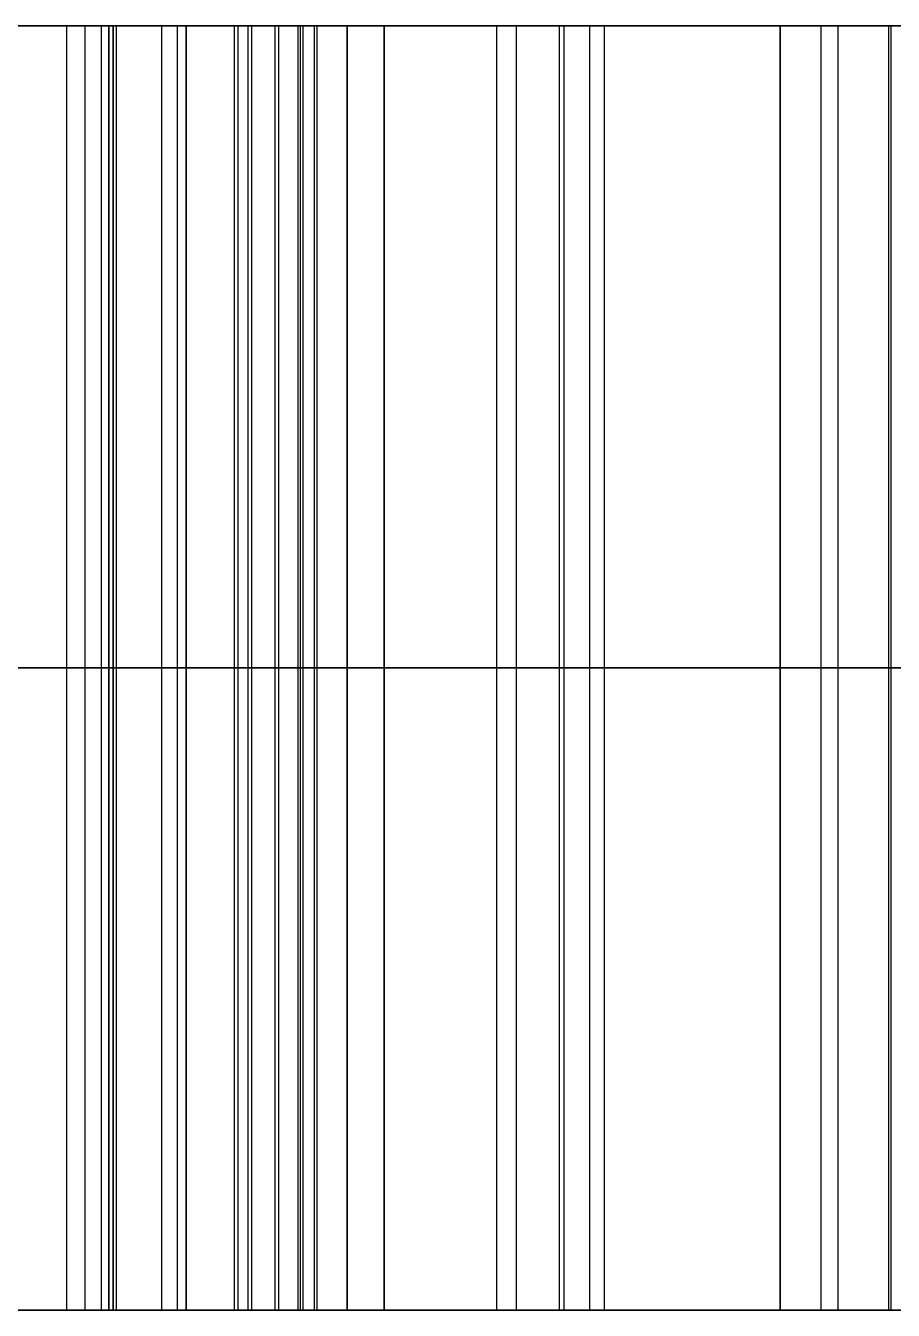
# Model space of a CAD drawing. Header units: millimetres. Extents: x -170 to 170, y -1654 to 210.
# Drawn here: x -109.69 to -99.56, y -50.53 to -35.53 of the extents above; entities that cross this region are included whole.
import ezdxf

# ---------------------------------------------------------------- set-up
doc = ezdxf.new("R2010")
doc.units = ezdxf.units.MM
doc.header["$MEASUREMENT"] = 0
doc.layers.add('V1', color=7, linetype='Continuous', true_color=0x000000)

msp = doc.modelspace()

# ---------------------------------------------------------------- linework, layer by layer
at = {"layer": 'V1'}
for p, q in [((-127.736, -35.528, 164.167), (-94.833, -35.528, 164.167)), ((-127.164, -35.528, 345.833), (-94.833, -35.528, 345.833)), ((-124.457, -35.528, 255), (-87.183, -35.528, 255)), ((-153, -43.028, 25), (153, -43.028, 25)), ((-153, -43.028, 25), (153, -43.028, 25)), ((-127.736, -50.528, 164.167), (-94.833, -50.528, 164.167)), ((-127.164, -50.528, 345.833), (-94.833, -50.528, 345.833)), ((-124.457, -50.528, 255), (-87.183, -50.528, 255))]:
    msp.add_line(p, q, dxfattribs=at)
for points in [[(-153, -35.528), (0, -35.528), (153, -35.528)], [(153, -35.528, 50), (0, -35.528, 50), (-153, -35.528, 50)], [(-109.218, -35.528, 127.213), (-109.218, -43.028, 127.213), (-109.218, -50.528, 127.213)], [(-109.001, -35.528, 382.894), (-109.001, -43.028, 382.894), (-109.001, -50.528, 382.894)], [(-108.812, -35.528, 134.051), (-108.812, -43.028, 134.051), (-108.812, -50.528, 134.051)], [(-108.725, -35.528, 279.996), (-108.725, -43.028, 279.996), (-108.725, -50.528, 279.996)], [(-108.724, -35.528, 230.005), (-108.724, -43.028, 230.005), (-108.724, -50.528, 230.005)], [(-108.674, -35.528, 280.051), (-108.674, -43.028, 280.051), (-108.674, -50.528, 280.051)], [(-108.673, -35.528, 229.95), (-108.673, -43.028, 229.95), (-108.673, -50.528, 229.95)], [(-108.635, -35.528, 376.055), (-108.635, -43.028, 376.055), (-108.635, -50.528, 376.055)], [(-108.105, -35.528, 315.306), (-108.105, -43.028, 315.306), (-108.105, -50.528, 315.306)], [(-107.925, -35.528, 194.795), (-107.925, -43.028, 194.795), (-107.925, -50.528, 194.795)], [(-107.821, -35.528, 290.745), (-107.821, -43.028, 290.745), (-107.821, -50.528, 290.745)], [(-107.819, -35.528, 219.256), (-107.819, -43.028, 219.256), (-107.819, -50.528, 219.256)], [(-107.258, -35.528, 136.797), (-107.258, -43.028, 136.797), (-107.258, -50.528, 136.797)], [(-107.215, -35.528, 136.858), (-107.215, -43.028, 136.858), (-107.215, -50.528, 136.858)], [(-107.098, -35.528, 373.299), (-107.098, -43.028, 373.299), (-107.098, -50.528, 373.299)], [(-107.054, -35.528, 373.238), (-107.054, -43.028, 373.238), (-107.054, -50.528, 373.238)], [(-106.783, -35.528, 282.576), (-106.783, -43.028, 282.576), (-106.783, -50.528, 282.576)], [(-106.782, -35.528, 227.425), (-106.782, -43.028, 227.425), (-106.782, -50.528, 227.425)], [(-106.74, -35.528, 126.081), (-106.74, -43.028, 126.081), (-106.74, -50.528, 126.081)], [(-106.516, -35.528, 384.012), (-106.516, -43.028, 384.012), (-106.516, -50.528, 384.012)], [(-106.487, -35.528, 318.015), (-106.487, -43.028, 318.015), (-106.487, -50.528, 318.015)], [(-106.456, -35.528, 318.083), (-106.456, -43.028, 318.083), (-106.456, -50.528, 318.083)], [(-106.324, -35.528, 192.076), (-106.324, -43.028, 192.076), (-106.324, -50.528, 192.076)], [(-106.293, -35.528, 192.008), (-106.293, -43.028, 192.008), (-106.293, -50.528, 192.008)], [(-105.94, -35.528, 277.519), (-105.94, -43.028, 277.519), (-105.94, -50.528, 277.519)], [(-105.938, -35.528, 232.482), (-105.938, -43.028, 232.482), (-105.938, -50.528, 232.482)], [(-105.508, -35.528, 289.306), (-105.508, -43.028, 289.306), (-105.508, -50.528, 289.306)], [(-105.506, -35.528, 220.695), (-105.506, -43.028, 220.695), (-105.506, -50.528, 220.695)], [(-104.193, -35.528, 125.114), (-104.193, -43.028, 125.114), (-104.193, -50.528, 125.114)], [(-103.963, -35.528, 384.964), (-103.963, -43.028, 384.964), (-103.963, -50.528, 384.964)], [(-103.463, -35.528, 274.733), (-103.463, -43.028, 274.733), (-103.463, -50.528, 274.733)], [(-103.461, -35.528, 235.268), (-103.461, -43.028, 235.268), (-103.461, -50.528, 235.268)], [(-103.408, -35.528, 274.785), (-103.408, -43.028, 274.785), (-103.408, -50.528, 274.785)], [(-103.407, -35.528, 235.217), (-103.407, -43.028, 235.217), (-103.407, -50.528, 235.217)], [(-103.106, -35.528, 316.447), (-103.106, -43.028, 316.447), (-103.106, -50.528, 316.447)], [(-102.934, -35.528, 193.624), (-102.934, -43.028, 193.624), (-102.934, -50.528, 193.624)], [(-100.882, -35.528, 276.676), (-100.882, -43.028, 276.676), (-100.882, -50.528, 276.676)], [(-100.881, -35.528, 233.326), (-100.881, -43.028, 233.326), (-100.881, -50.528, 233.326)], [(-100.405, -35.528, 312.09), (-100.405, -43.028, 312.09), (-100.405, -50.528, 312.09)], [(-100.207, -35.528, 197.966), (-100.207, -43.028, 197.966), (-100.207, -50.528, 197.966)], [(-99.615, -35.528, 130.209), (-99.615, -43.028, 130.209), (-99.615, -50.528, 130.209)], [(-99.615, -35.528, 315.145), (-99.615, -43.028, 315.145), (-99.615, -50.528, 315.145)], [(-99.588, -35.528, 315.215), (-99.588, -43.028, 315.215), (-99.588, -50.528, 315.215)], [(-153, -43.028), (0, -43.028), (153, -43.028)], [(153, -43.028, 50), (0, -43.028, 50), (-153, -43.028, 50)], [(-153, -43.028), (0, -43.028), (153, -43.028)], [(153, -43.028, 50), (0, -43.028, 50), (-153, -43.028, 50)], [(-153, -50.528), (0, -50.528), (153, -50.528)], [(153, -50.528, 50), (0, -50.528, 50), (-153, -50.528, 50)]]:
    msp.add_open_spline(points, degree=2, dxfattribs=at)
for points, knots in [([(-113.845, -35.528, 311.569), (-112.101, -35.528, 312.36), (-109.448, -35.528, 313.566), (-108.105, -35.528, 315.306), (-107.455, -35.528, 316.147), (-106.92, -35.528, 317.073), (-106.487, -35.528, 318.015), (-106.477, -35.528, 318.037), (-106.466, -35.528, 318.06), (-106.456, -35.528, 318.083)], [38.570795, 38.570795, 38.570795, 38.570795, 39.33788, 39.33788, 39.33788, 40.127548, 40.127548, 40.127548, 40.146597, 40.146597, 40.146597, 40.146597]), ([(-106.293, -35.528, 192.008), (-106.303, -35.528, 192.031), (-106.313, -35.528, 192.054), (-106.324, -35.528, 192.076), (-106.751, -35.528, 193.02), (-107.28, -35.528, 193.95), (-107.925, -35.528, 194.795), (-109.258, -35.528, 196.543), (-111.904, -35.528, 197.765), (-113.643, -35.528, 198.566)], [71.285573, 71.285573, 71.285573, 71.285573, 71.304563, 71.304563, 71.304563, 72.094222, 72.094222, 72.094222, 72.861326, 72.861326, 72.861326, 72.861326]), ([(-107.215, -35.528, 136.858), (-107.229, -35.528, 136.837), (-107.244, -35.528, 136.817), (-107.258, -35.528, 136.797), (-107.862, -35.528, 135.955), (-108.402, -35.528, 135.032), (-108.812, -35.528, 134.051), (-109.659, -35.528, 132.023), (-109.394, -35.528, 129.12), (-109.218, -35.528, 127.213)], [99.870059, 99.870059, 99.870059, 99.870059, 99.889049, 99.889049, 99.889049, 100.678708, 100.678708, 100.678708, 101.445812, 101.445812, 101.445812, 101.445812]), ([(-109.001, -35.528, 382.894), (-109.188, -35.528, 380.989), (-109.47, -35.528, 378.087), (-108.635, -35.528, 376.055), (-108.231, -35.528, 375.071), (-107.696, -35.528, 374.145), (-107.098, -35.528, 373.299), (-107.083, -35.528, 373.279), (-107.069, -35.528, 373.258), (-107.054, -35.528, 373.238)], [95.739767, 95.739767, 95.739767, 95.739767, 96.506852, 96.506852, 96.506852, 97.29652, 97.29652, 97.29652, 97.315569, 97.315569, 97.315569, 97.315569]), ([(-108.725, -35.528, 279.996), (-108.708, -35.528, 280.014), (-108.691, -35.528, 280.032), (-108.674, -35.528, 280.051), (-107.968, -35.528, 280.809), (-107.315, -35.528, 281.655), (-106.783, -35.528, 282.576), (-105.684, -35.528, 284.479), (-105.577, -35.528, 287.392), (-105.508, -35.528, 289.306)], [64.139452, 64.139452, 64.139452, 64.139452, 64.158441, 64.158441, 64.158441, 64.948101, 64.948101, 64.948101, 65.715205, 65.715205, 65.715205, 65.715205]), ([(-105.506, -35.528, 220.695), (-105.575, -35.528, 222.609), (-105.683, -35.528, 225.522), (-106.782, -35.528, 227.425), (-107.313, -35.528, 228.346), (-107.967, -35.528, 229.192), (-108.673, -35.528, 229.95), (-108.69, -35.528, 229.969), (-108.707, -35.528, 229.987), (-108.724, -35.528, 230.005)], [38.570795, 38.570795, 38.570795, 38.570795, 39.33788, 39.33788, 39.33788, 40.127548, 40.127548, 40.127548, 40.146597, 40.146597, 40.146597, 40.146597]), ([(-104.193, -35.528, 125.114), (-102.713, -35.528, 126.329), (-100.462, -35.528, 128.181), (-99.615, -35.528, 130.209), (-99.205, -35.528, 131.19), (-98.928, -35.528, 132.223), (-98.754, -35.528, 133.245), (-98.75, -35.528, 133.269), (-98.745, -35.528, 133.294), (-98.741, -35.528, 133.319)], [102.885889, 102.885889, 102.885889, 102.885889, 103.652974, 103.652974, 103.652974, 104.442641, 104.442641, 104.442641, 104.46169, 104.46169, 104.46169, 104.46169]), ([(-98.56, -35.528, 376.727), (-98.564, -35.528, 376.752), (-98.568, -35.528, 376.776), (-98.572, -35.528, 376.801), (-98.741, -35.528, 377.823), (-99.012, -35.528, 378.858), (-99.416, -35.528, 379.841), (-100.251, -35.528, 381.874), (-102.491, -35.528, 383.74), (-103.963, -35.528, 384.964)], [92.723938, 92.723938, 92.723938, 92.723938, 92.742927, 92.742927, 92.742927, 93.532587, 93.532587, 93.532587, 94.299691, 94.299691, 94.299691, 94.299691]), ([(-94.153, -35.528, 277.951), (-96.066, -35.528, 277.882), (-98.979, -35.528, 277.775), (-100.882, -35.528, 276.676), (-101.803, -35.528, 276.144), (-102.65, -35.528, 275.491), (-103.408, -35.528, 274.785), (-103.426, -35.528, 274.768), (-103.444, -35.528, 274.751), (-103.463, -35.528, 274.733)], [60.00916, 60.00916, 60.00916, 60.00916, 60.776245, 60.776245, 60.776245, 61.565912, 61.565912, 61.565912, 61.584961, 61.584961, 61.584961, 61.584961]), ([(-103.461, -35.528, 235.268), (-103.443, -35.528, 235.251), (-103.425, -35.528, 235.234), (-103.407, -35.528, 235.217), (-102.649, -35.528, 234.511), (-101.802, -35.528, 233.857), (-100.881, -35.528, 233.326), (-98.978, -35.528, 232.227), (-96.065, -35.528, 232.119), (-94.152, -35.528, 232.05)], [42.701087, 42.701087, 42.701087, 42.701087, 42.720076, 42.720076, 42.720076, 43.509736, 43.509736, 43.509736, 44.27684, 44.27684, 44.27684, 44.27684]), ([(-99.588, -35.528, 315.215), (-99.597, -35.528, 315.191), (-99.606, -35.528, 315.168), (-99.615, -35.528, 315.145), (-99.98, -35.528, 314.175), (-100.263, -35.528, 313.144), (-100.405, -35.528, 312.09), (-100.698, -35.528, 309.912), (-99.691, -35.528, 307.176), (-99.028, -35.528, 305.38)], [42.701087, 42.701087, 42.701087, 42.701087, 42.720076, 42.720076, 42.720076, 43.509736, 43.509736, 43.509736, 44.27684, 44.27684, 44.27684, 44.27684]), ([(-98.79, -35.528, 204.667), (-99.464, -35.528, 202.875), (-100.487, -35.528, 200.146), (-100.207, -35.528, 197.966), (-100.071, -35.528, 196.911), (-99.794, -35.528, 195.878), (-99.435, -35.528, 194.907), (-99.426, -35.528, 194.883), (-99.417, -35.528, 194.86), (-99.409, -35.528, 194.836)], [67.155281, 67.155281, 67.155281, 67.155281, 67.922366, 67.922366, 67.922366, 68.712034, 68.712034, 68.712034, 68.731083, 68.731083, 68.731083, 68.731083]), ([(-113.845, -43.028, 311.569), (-112.101, -43.028, 312.36), (-109.448, -43.028, 313.566), (-108.105, -43.028, 315.306), (-107.455, -43.028, 316.147), (-106.92, -43.028, 317.073), (-106.487, -43.028, 318.015), (-106.477, -43.028, 318.037), (-106.466, -43.028, 318.06), (-106.456, -43.028, 318.083)], [38.570795, 38.570795, 38.570795, 38.570795, 39.33788, 39.33788, 39.33788, 40.127548, 40.127548, 40.127548, 40.146597, 40.146597, 40.146597, 40.146597]), ([(-106.293, -43.028, 192.008), (-106.303, -43.028, 192.031), (-106.313, -43.028, 192.054), (-106.324, -43.028, 192.076), (-106.751, -43.028, 193.02), (-107.28, -43.028, 193.95), (-107.925, -43.028, 194.795), (-109.258, -43.028, 196.543), (-111.904, -43.028, 197.765), (-113.643, -43.028, 198.566)], [71.285573, 71.285573, 71.285573, 71.285573, 71.304563, 71.304563, 71.304563, 72.094222, 72.094222, 72.094222, 72.861326, 72.861326, 72.861326, 72.861326]), ([(-107.215, -43.028, 136.858), (-107.229, -43.028, 136.837), (-107.244, -43.028, 136.817), (-107.258, -43.028, 136.797), (-107.862, -43.028, 135.955), (-108.402, -43.028, 135.032), (-108.812, -43.028, 134.051), (-109.659, -43.028, 132.023), (-109.394, -43.028, 129.12), (-109.218, -43.028, 127.213)], [99.870059, 99.870059, 99.870059, 99.870059, 99.889049, 99.889049, 99.889049, 100.678708, 100.678708, 100.678708, 101.445812, 101.445812, 101.445812, 101.445812]), ([(-109.001, -43.028, 382.894), (-109.188, -43.028, 380.989), (-109.47, -43.028, 378.087), (-108.635, -43.028, 376.055), (-108.231, -43.028, 375.071), (-107.696, -43.028, 374.145), (-107.098, -43.028, 373.299), (-107.083, -43.028, 373.279), (-107.069, -43.028, 373.258), (-107.054, -43.028, 373.238)], [95.739767, 95.739767, 95.739767, 95.739767, 96.506852, 96.506852, 96.506852, 97.29652, 97.29652, 97.29652, 97.315569, 97.315569, 97.315569, 97.315569]), ([(-108.725, -43.028, 279.996), (-108.708, -43.028, 280.014), (-108.691, -43.028, 280.032), (-108.674, -43.028, 280.051), (-107.968, -43.028, 280.809), (-107.315, -43.028, 281.655), (-106.783, -43.028, 282.576), (-105.684, -43.028, 284.479), (-105.577, -43.028, 287.392), (-105.508, -43.028, 289.306)], [64.139452, 64.139452, 64.139452, 64.139452, 64.158441, 64.158441, 64.158441, 64.948101, 64.948101, 64.948101, 65.715205, 65.715205, 65.715205, 65.715205]), ([(-105.506, -43.028, 220.695), (-105.575, -43.028, 222.609), (-105.683, -43.028, 225.522), (-106.782, -43.028, 227.425), (-107.313, -43.028, 228.346), (-107.967, -43.028, 229.192), (-108.673, -43.028, 229.95), (-108.69, -43.028, 229.969), (-108.707, -43.028, 229.987), (-108.724, -43.028, 230.005)], [38.570795, 38.570795, 38.570795, 38.570795, 39.33788, 39.33788, 39.33788, 40.127548, 40.127548, 40.127548, 40.146597, 40.146597, 40.146597, 40.146597]), ([(-104.193, -43.028, 125.114), (-102.713, -43.028, 126.329), (-100.462, -43.028, 128.181), (-99.615, -43.028, 130.209), (-99.205, -43.028, 131.19), (-98.928, -43.028, 132.223), (-98.754, -43.028, 133.245), (-98.75, -43.028, 133.269), (-98.745, -43.028, 133.294), (-98.741, -43.028, 133.319)], [102.885889, 102.885889, 102.885889, 102.885889, 103.652974, 103.652974, 103.652974, 104.442641, 104.442641, 104.442641, 104.46169, 104.46169, 104.46169, 104.46169]), ([(-98.56, -43.028, 376.727), (-98.564, -43.028, 376.752), (-98.568, -43.028, 376.776), (-98.572, -43.028, 376.801), (-98.741, -43.028, 377.823), (-99.012, -43.028, 378.858), (-99.416, -43.028, 379.841), (-100.251, -43.028, 381.874), (-102.491, -43.028, 383.74), (-103.963, -43.028, 384.964)], [92.723938, 92.723938, 92.723938, 92.723938, 92.742927, 92.742927, 92.742927, 93.532587, 93.532587, 93.532587, 94.299691, 94.299691, 94.299691, 94.299691]), ([(-94.153, -43.028, 277.951), (-96.066, -43.028, 277.882), (-98.979, -43.028, 277.775), (-100.882, -43.028, 276.676), (-101.803, -43.028, 276.144), (-102.65, -43.028, 275.491), (-103.408, -43.028, 274.785), (-103.426, -43.028, 274.768), (-103.444, -43.028, 274.751), (-103.463, -43.028, 274.733)], [60.00916, 60.00916, 60.00916, 60.00916, 60.776245, 60.776245, 60.776245, 61.565912, 61.565912, 61.565912, 61.584961, 61.584961, 61.584961, 61.584961]), ([(-103.461, -43.028, 235.268), (-103.443, -43.028, 235.251), (-103.425, -43.028, 235.234), (-103.407, -43.028, 235.217), (-102.649, -43.028, 234.511), (-101.802, -43.028, 233.857), (-100.881, -43.028, 233.326), (-98.978, -43.028, 232.227), (-96.065, -43.028, 232.119), (-94.152, -43.028, 232.05)], [42.701087, 42.701087, 42.701087, 42.701087, 42.720076, 42.720076, 42.720076, 43.509736, 43.509736, 43.509736, 44.27684, 44.27684, 44.27684, 44.27684]), ([(-99.588, -43.028, 315.215), (-99.597, -43.028, 315.191), (-99.606, -43.028, 315.168), (-99.615, -43.028, 315.145), (-99.98, -43.028, 314.175), (-100.263, -43.028, 313.144), (-100.405, -43.028, 312.09), (-100.698, -43.028, 309.912), (-99.691, -43.028, 307.176), (-99.028, -43.028, 305.38)], [42.701087, 42.701087, 42.701087, 42.701087, 42.720076, 42.720076, 42.720076, 43.509736, 43.509736, 43.509736, 44.27684, 44.27684, 44.27684, 44.27684]), ([(-98.79, -43.028, 204.667), (-99.464, -43.028, 202.875), (-100.487, -43.028, 200.146), (-100.207, -43.028, 197.966), (-100.071, -43.028, 196.911), (-99.794, -43.028, 195.878), (-99.435, -43.028, 194.907), (-99.426, -43.028, 194.883), (-99.417, -43.028, 194.86), (-99.409, -43.028, 194.836)], [67.155281, 67.155281, 67.155281, 67.155281, 67.922366, 67.922366, 67.922366, 68.712034, 68.712034, 68.712034, 68.731083, 68.731083, 68.731083, 68.731083]), ([(-113.845, -50.528, 311.569), (-112.101, -50.528, 312.36), (-109.448, -50.528, 313.566), (-108.105, -50.528, 315.306), (-107.455, -50.528, 316.147), (-106.92, -50.528, 317.073), (-106.487, -50.528, 318.015), (-106.477, -50.528, 318.037), (-106.466, -50.528, 318.06), (-106.456, -50.528, 318.083)], [38.570795, 38.570795, 38.570795, 38.570795, 39.33788, 39.33788, 39.33788, 40.127548, 40.127548, 40.127548, 40.146597, 40.146597, 40.146597, 40.146597]), ([(-106.293, -50.528, 192.008), (-106.303, -50.528, 192.031), (-106.313, -50.528, 192.054), (-106.324, -50.528, 192.076), (-106.751, -50.528, 193.02), (-107.28, -50.528, 193.95), (-107.925, -50.528, 194.795), (-109.258, -50.528, 196.543), (-111.904, -50.528, 197.765), (-113.643, -50.528, 198.566)], [71.285573, 71.285573, 71.285573, 71.285573, 71.304563, 71.304563, 71.304563, 72.094222, 72.094222, 72.094222, 72.861326, 72.861326, 72.861326, 72.861326]), ([(-107.215, -50.528, 136.858), (-107.229, -50.528, 136.837), (-107.244, -50.528, 136.817), (-107.258, -50.528, 136.797), (-107.862, -50.528, 135.955), (-108.402, -50.528, 135.032), (-108.812, -50.528, 134.051), (-109.659, -50.528, 132.023), (-109.394, -50.528, 129.12), (-109.218, -50.528, 127.213)], [99.870059, 99.870059, 99.870059, 99.870059, 99.889049, 99.889049, 99.889049, 100.678708, 100.678708, 100.678708, 101.445812, 101.445812, 101.445812, 101.445812]), ([(-109.001, -50.528, 382.894), (-109.188, -50.528, 380.989), (-109.47, -50.528, 378.087), (-108.635, -50.528, 376.055), (-108.231, -50.528, 375.071), (-107.696, -50.528, 374.145), (-107.098, -50.528, 373.299), (-107.083, -50.528, 373.279), (-107.069, -50.528, 373.258), (-107.054, -50.528, 373.238)], [95.739767, 95.739767, 95.739767, 95.739767, 96.506852, 96.506852, 96.506852, 97.29652, 97.29652, 97.29652, 97.315569, 97.315569, 97.315569, 97.315569]), ([(-108.725, -50.528, 279.996), (-108.708, -50.528, 280.014), (-108.691, -50.528, 280.032), (-108.674, -50.528, 280.051), (-107.968, -50.528, 280.809), (-107.315, -50.528, 281.655), (-106.783, -50.528, 282.576), (-105.684, -50.528, 284.479), (-105.577, -50.528, 287.392), (-105.508, -50.528, 289.306)], [64.139452, 64.139452, 64.139452, 64.139452, 64.158441, 64.158441, 64.158441, 64.948101, 64.948101, 64.948101, 65.715205, 65.715205, 65.715205, 65.715205]), ([(-105.506, -50.528, 220.695), (-105.575, -50.528, 222.609), (-105.683, -50.528, 225.522), (-106.782, -50.528, 227.425), (-107.313, -50.528, 228.346), (-107.967, -50.528, 229.192), (-108.673, -50.528, 229.95), (-108.69, -50.528, 229.969), (-108.707, -50.528, 229.987), (-108.724, -50.528, 230.005)], [38.570795, 38.570795, 38.570795, 38.570795, 39.33788, 39.33788, 39.33788, 40.127548, 40.127548, 40.127548, 40.146597, 40.146597, 40.146597, 40.146597]), ([(-104.193, -50.528, 125.114), (-102.713, -50.528, 126.329), (-100.462, -50.528, 128.181), (-99.615, -50.528, 130.209), (-99.205, -50.528, 131.19), (-98.928, -50.528, 132.223), (-98.754, -50.528, 133.245), (-98.75, -50.528, 133.269), (-98.745, -50.528, 133.294), (-98.741, -50.528, 133.319)], [102.885889, 102.885889, 102.885889, 102.885889, 103.652974, 103.652974, 103.652974, 104.442641, 104.442641, 104.442641, 104.46169, 104.46169, 104.46169, 104.46169]), ([(-98.56, -50.528, 376.727), (-98.564, -50.528, 376.752), (-98.568, -50.528, 376.776), (-98.572, -50.528, 376.801), (-98.741, -50.528, 377.823), (-99.012, -50.528, 378.858), (-99.416, -50.528, 379.841), (-100.251, -50.528, 381.874), (-102.491, -50.528, 383.74), (-103.963, -50.528, 384.964)], [92.723938, 92.723938, 92.723938, 92.723938, 92.742927, 92.742927, 92.742927, 93.532587, 93.532587, 93.532587, 94.299691, 94.299691, 94.299691, 94.299691]), ([(-94.153, -50.528, 277.951), (-96.066, -50.528, 277.882), (-98.979, -50.528, 277.775), (-100.882, -50.528, 276.676), (-101.803, -50.528, 276.144), (-102.65, -50.528, 275.491), (-103.408, -50.528, 274.785), (-103.426, -50.528, 274.768), (-103.444, -50.528, 274.751), (-103.463, -50.528, 274.733)], [60.00916, 60.00916, 60.00916, 60.00916, 60.776245, 60.776245, 60.776245, 61.565912, 61.565912, 61.565912, 61.584961, 61.584961, 61.584961, 61.584961]), ([(-103.461, -50.528, 235.268), (-103.443, -50.528, 235.251), (-103.425, -50.528, 235.234), (-103.407, -50.528, 235.217), (-102.649, -50.528, 234.511), (-101.802, -50.528, 233.857), (-100.881, -50.528, 233.326), (-98.978, -50.528, 232.227), (-96.065, -50.528, 232.119), (-94.152, -50.528, 232.05)], [42.701087, 42.701087, 42.701087, 42.701087, 42.720076, 42.720076, 42.720076, 43.509736, 43.509736, 43.509736, 44.27684, 44.27684, 44.27684, 44.27684]), ([(-99.588, -50.528, 315.215), (-99.597, -50.528, 315.191), (-99.606, -50.528, 315.168), (-99.615, -50.528, 315.145), (-99.98, -50.528, 314.175), (-100.263, -50.528, 313.144), (-100.405, -50.528, 312.09), (-100.698, -50.528, 309.912), (-99.691, -50.528, 307.176), (-99.028, -50.528, 305.38)], [42.701087, 42.701087, 42.701087, 42.701087, 42.720076, 42.720076, 42.720076, 43.509736, 43.509736, 43.509736, 44.27684, 44.27684, 44.27684, 44.27684]), ([(-98.79, -50.528, 204.667), (-99.464, -50.528, 202.875), (-100.487, -50.528, 200.146), (-100.207, -50.528, 197.966), (-100.071, -50.528, 196.911), (-99.794, -50.528, 195.878), (-99.435, -50.528, 194.907), (-99.426, -50.528, 194.883), (-99.417, -50.528, 194.86), (-99.409, -50.528, 194.836)], [67.155281, 67.155281, 67.155281, 67.155281, 67.922366, 67.922366, 67.922366, 68.712034, 68.712034, 68.712034, 68.731083, 68.731083, 68.731083, 68.731083])]:
    msp.add_open_spline(points, degree=3, knots=knots, dxfattribs=at)
for points, weights in [([(-113.106, -35.528, 141.406), (-111.325, -35.528, 139.662), (-109.352, -35.528, 138.14), (-107.215, -35.528, 136.858)], [1, 0.995432816344, 0.995432816344, 1]), ([(-107.054, -35.528, 373.238), (-109.199, -35.528, 371.969), (-111.181, -35.528, 370.457), (-112.972, -35.528, 368.725)], [1, 0.995432816344, 0.995432816344, 1]), ([(-105.508, -35.528, 289.306), (-107.019, -35.528, 290.317), (-108.593, -35.528, 291.226), (-110.224, -35.528, 292.029)], [1, 0.998547387537, 0.998547387537, 1]), ([(-110.223, -35.528, 217.972), (-108.592, -35.528, 218.775), (-107.017, -35.528, 219.684), (-105.506, -35.528, 220.695)], [1, 0.998547387537, 0.998547387537, 1]), ([(-109.218, -35.528, 127.213), (-107.591, -35.528, 126.403), (-105.913, -35.528, 125.703), (-104.193, -35.528, 125.114)], [1, 0.998547387537, 0.998547387537, 1]), ([(-103.963, -35.528, 384.964), (-105.687, -35.528, 384.385), (-107.368, -35.528, 383.694), (-109.001, -35.528, 382.894)], [1, 0.998547387537, 0.998547387537, 1]), ([(-103.463, -35.528, 274.733), (-105.007, -35.528, 276.69), (-106.769, -35.528, 278.452), (-108.725, -35.528, 279.996)], [1, 0.995432816344, 0.995432816344, 1]), ([(-108.724, -35.528, 230.005), (-106.768, -35.528, 231.549), (-105.006, -35.528, 233.312), (-103.461, -35.528, 235.268)], [1, 0.995432816344, 0.995432816344, 1]), ([(-106.456, -35.528, 318.083), (-104.284, -35.528, 316.86), (-101.984, -35.528, 315.9), (-99.588, -35.528, 315.215)], [1, 0.995432816344, 0.995432816344, 1]), ([(-99.409, -35.528, 194.836), (-101.809, -35.528, 194.165), (-104.114, -35.528, 193.218), (-106.293, -35.528, 192.008)], [1, 0.995432816344, 0.995432816344, 1]), ([(-113.106, -43.028, 141.406), (-111.325, -43.028, 139.662), (-109.352, -43.028, 138.14), (-107.215, -43.028, 136.858)], [1, 0.995432816344, 0.995432816344, 1]), ([(-107.054, -43.028, 373.238), (-109.199, -43.028, 371.969), (-111.181, -43.028, 370.457), (-112.972, -43.028, 368.725)], [1, 0.995432816344, 0.995432816344, 1]), ([(-105.508, -43.028, 289.306), (-107.019, -43.028, 290.317), (-108.593, -43.028, 291.226), (-110.224, -43.028, 292.029)], [1, 0.998547387537, 0.998547387537, 1]), ([(-110.223, -43.028, 217.972), (-108.592, -43.028, 218.775), (-107.017, -43.028, 219.684), (-105.506, -43.028, 220.695)], [1, 0.998547387537, 0.998547387537, 1]), ([(-109.218, -43.028, 127.213), (-107.591, -43.028, 126.403), (-105.913, -43.028, 125.703), (-104.193, -43.028, 125.114)], [1, 0.998547387537, 0.998547387537, 1]), ([(-103.963, -43.028, 384.964), (-105.687, -43.028, 384.385), (-107.368, -43.028, 383.694), (-109.001, -43.028, 382.894)], [1, 0.998547387537, 0.998547387537, 1]), ([(-103.463, -43.028, 274.733), (-105.007, -43.028, 276.69), (-106.769, -43.028, 278.452), (-108.725, -43.028, 279.996)], [1, 0.995432816344, 0.995432816344, 1]), ([(-108.724, -43.028, 230.005), (-106.768, -43.028, 231.549), (-105.006, -43.028, 233.312), (-103.461, -43.028, 235.268)], [1, 0.995432816344, 0.995432816344, 1]), ([(-106.456, -43.028, 318.083), (-104.284, -43.028, 316.86), (-101.984, -43.028, 315.9), (-99.588, -43.028, 315.215)], [1, 0.995432816344, 0.995432816344, 1]), ([(-99.409, -43.028, 194.836), (-101.809, -43.028, 194.165), (-104.114, -43.028, 193.218), (-106.293, -43.028, 192.008)], [1, 0.995432816344, 0.995432816344, 1]), ([(-113.106, -50.528, 141.406), (-111.325, -50.528, 139.662), (-109.352, -50.528, 138.14), (-107.215, -50.528, 136.858)], [1, 0.995432816344, 0.995432816344, 1]), ([(-107.054, -50.528, 373.238), (-109.199, -50.528, 371.969), (-111.181, -50.528, 370.457), (-112.972, -50.528, 368.725)], [1, 0.995432816344, 0.995432816344, 1]), ([(-105.508, -50.528, 289.306), (-107.019, -50.528, 290.317), (-108.593, -50.528, 291.226), (-110.224, -50.528, 292.029)], [1, 0.998547387537, 0.998547387537, 1]), ([(-110.223, -50.528, 217.972), (-108.592, -50.528, 218.775), (-107.017, -50.528, 219.684), (-105.506, -50.528, 220.695)], [1, 0.998547387537, 0.998547387537, 1]), ([(-109.218, -50.528, 127.213), (-107.591, -50.528, 126.403), (-105.913, -50.528, 125.703), (-104.193, -50.528, 125.114)], [1, 0.998547387537, 0.998547387537, 1]), ([(-103.963, -50.528, 384.964), (-105.687, -50.528, 384.385), (-107.368, -50.528, 383.694), (-109.001, -50.528, 382.894)], [1, 0.998547387537, 0.998547387537, 1]), ([(-103.463, -50.528, 274.733), (-105.007, -50.528, 276.69), (-106.769, -50.528, 278.452), (-108.725, -50.528, 279.996)], [1, 0.995432816344, 0.995432816344, 1]), ([(-108.724, -50.528, 230.005), (-106.768, -50.528, 231.549), (-105.006, -50.528, 233.312), (-103.461, -50.528, 235.268)], [1, 0.995432816344, 0.995432816344, 1]), ([(-106.456, -50.528, 318.083), (-104.284, -50.528, 316.86), (-101.984, -50.528, 315.9), (-99.588, -50.528, 315.215)], [1, 0.995432816344, 0.995432816344, 1]), ([(-99.409, -50.528, 194.836), (-101.809, -50.528, 194.165), (-104.114, -50.528, 193.218), (-106.293, -50.528, 192.008)], [1, 0.995432816344, 0.995432816344, 1])]:
    msp.add_rational_spline(points, weights, degree=3, dxfattribs=at)

doc.saveas('drawing.dxf')
